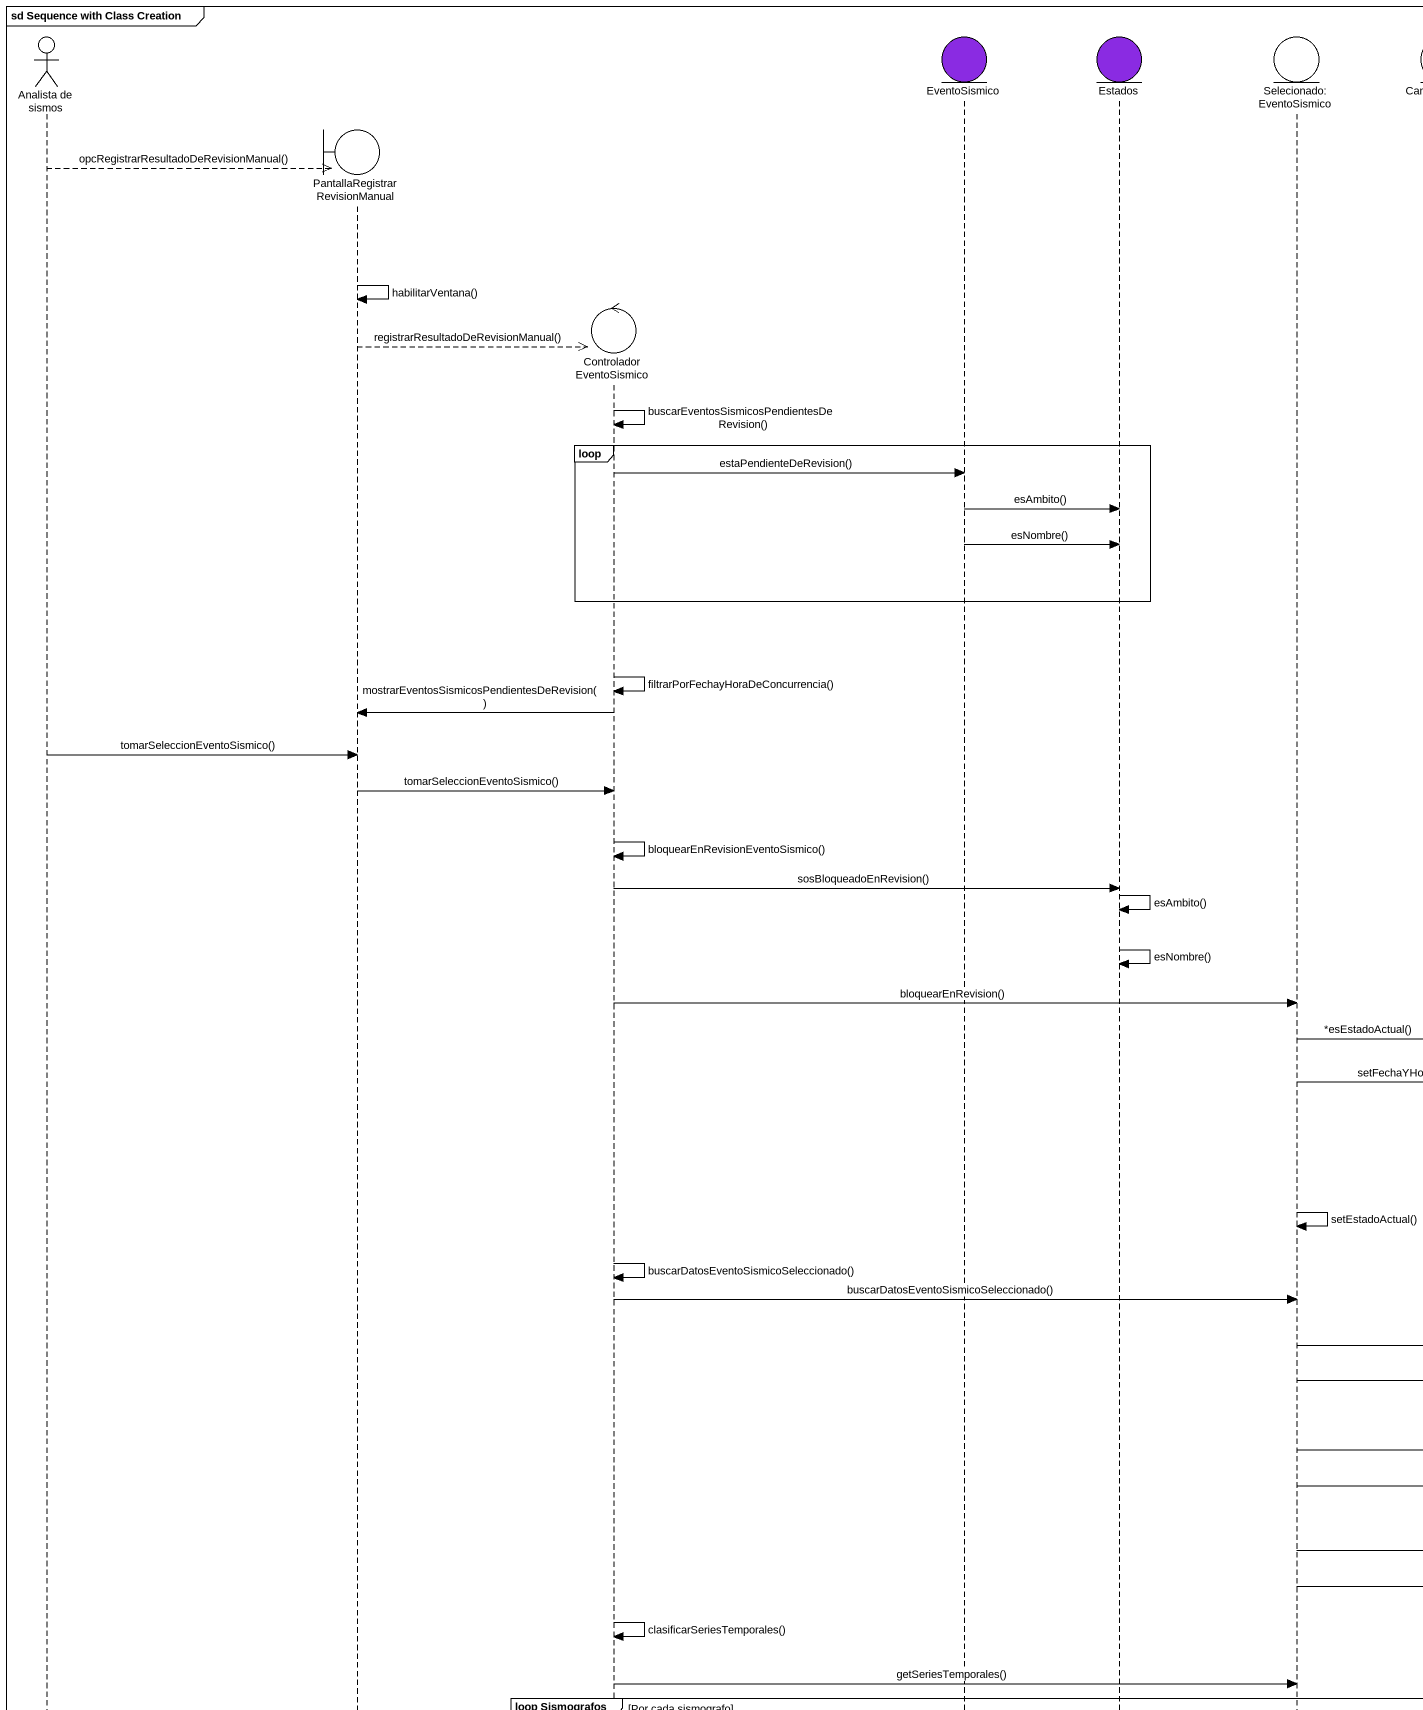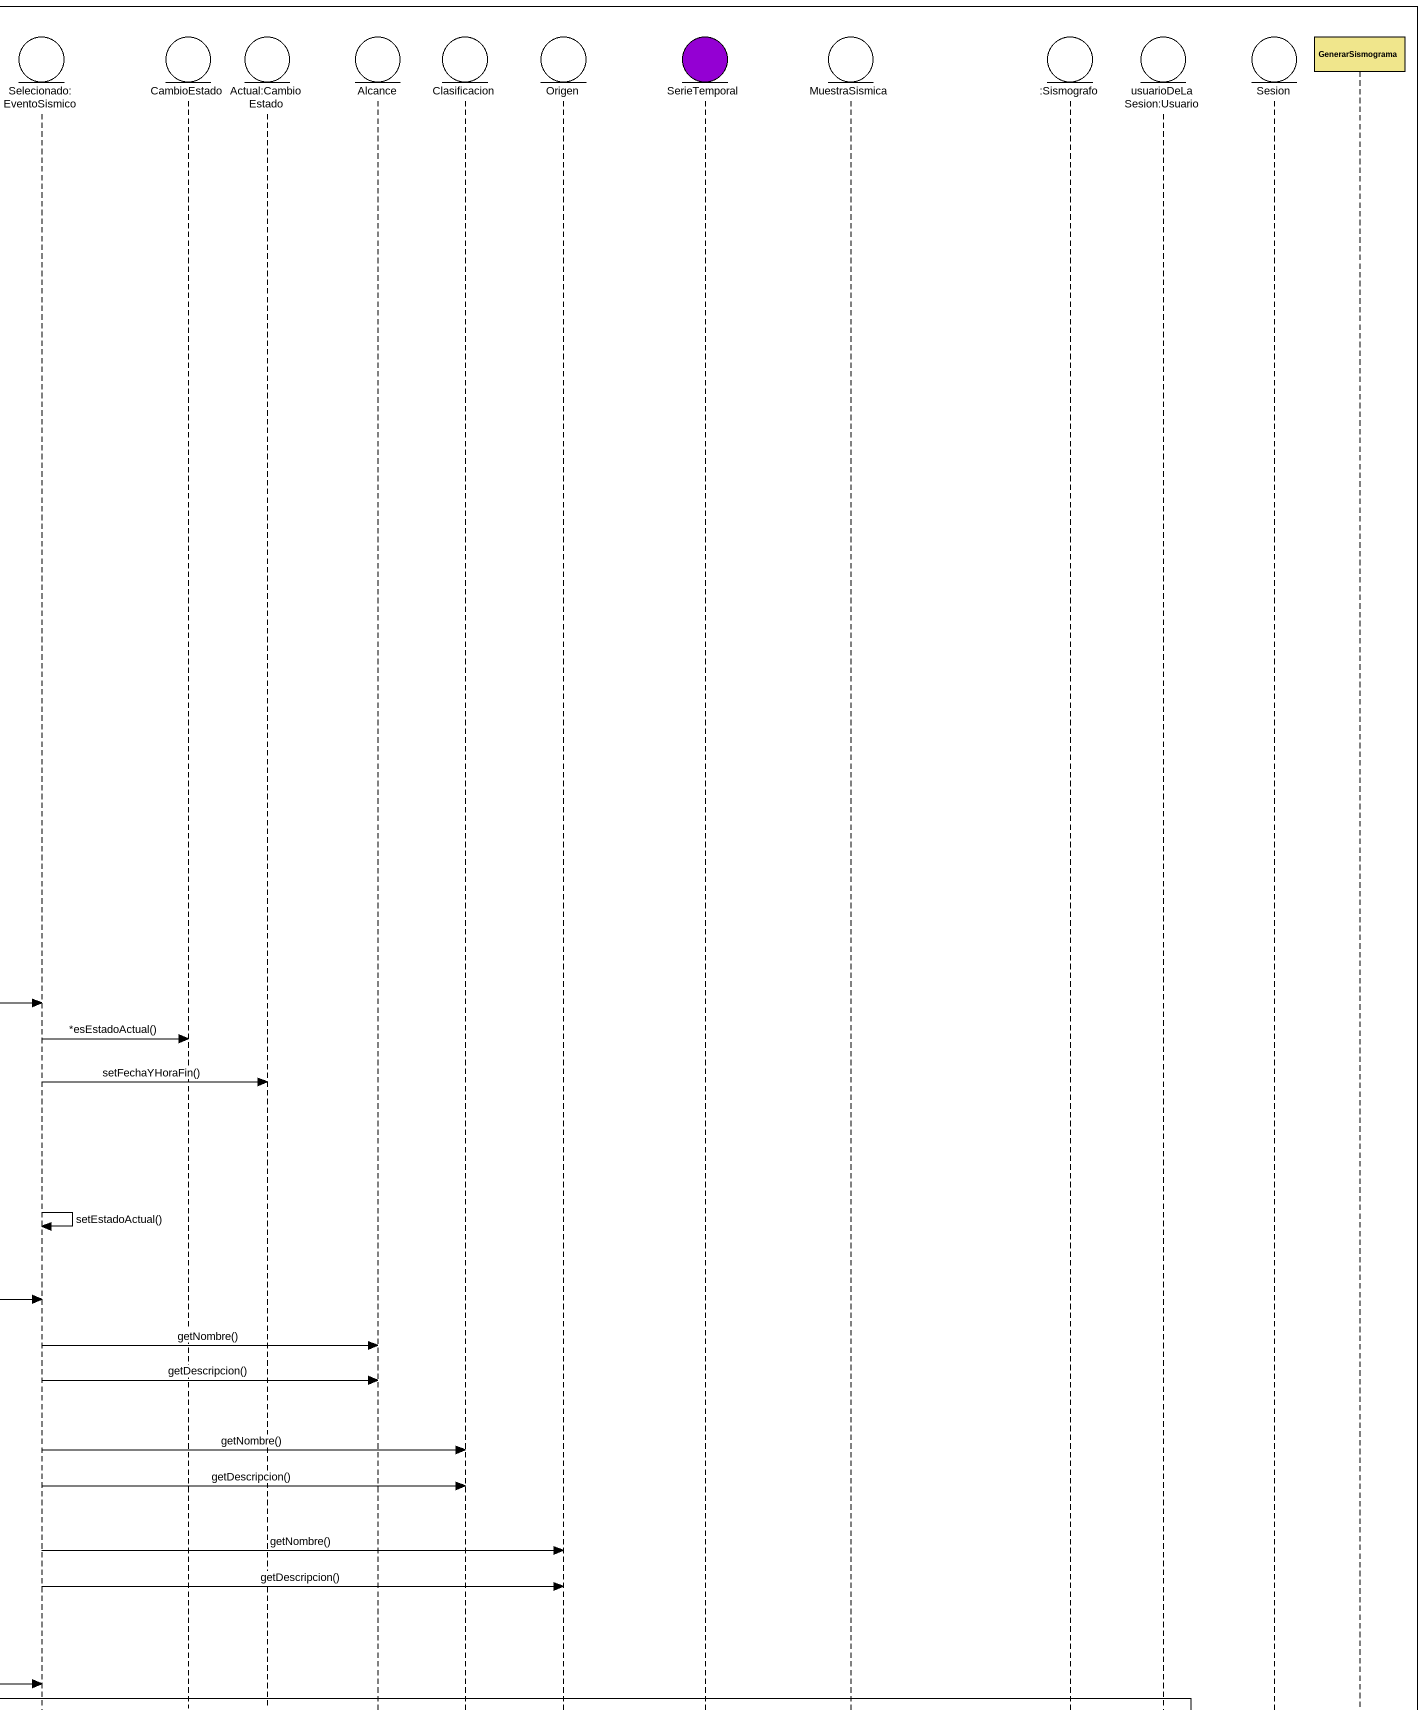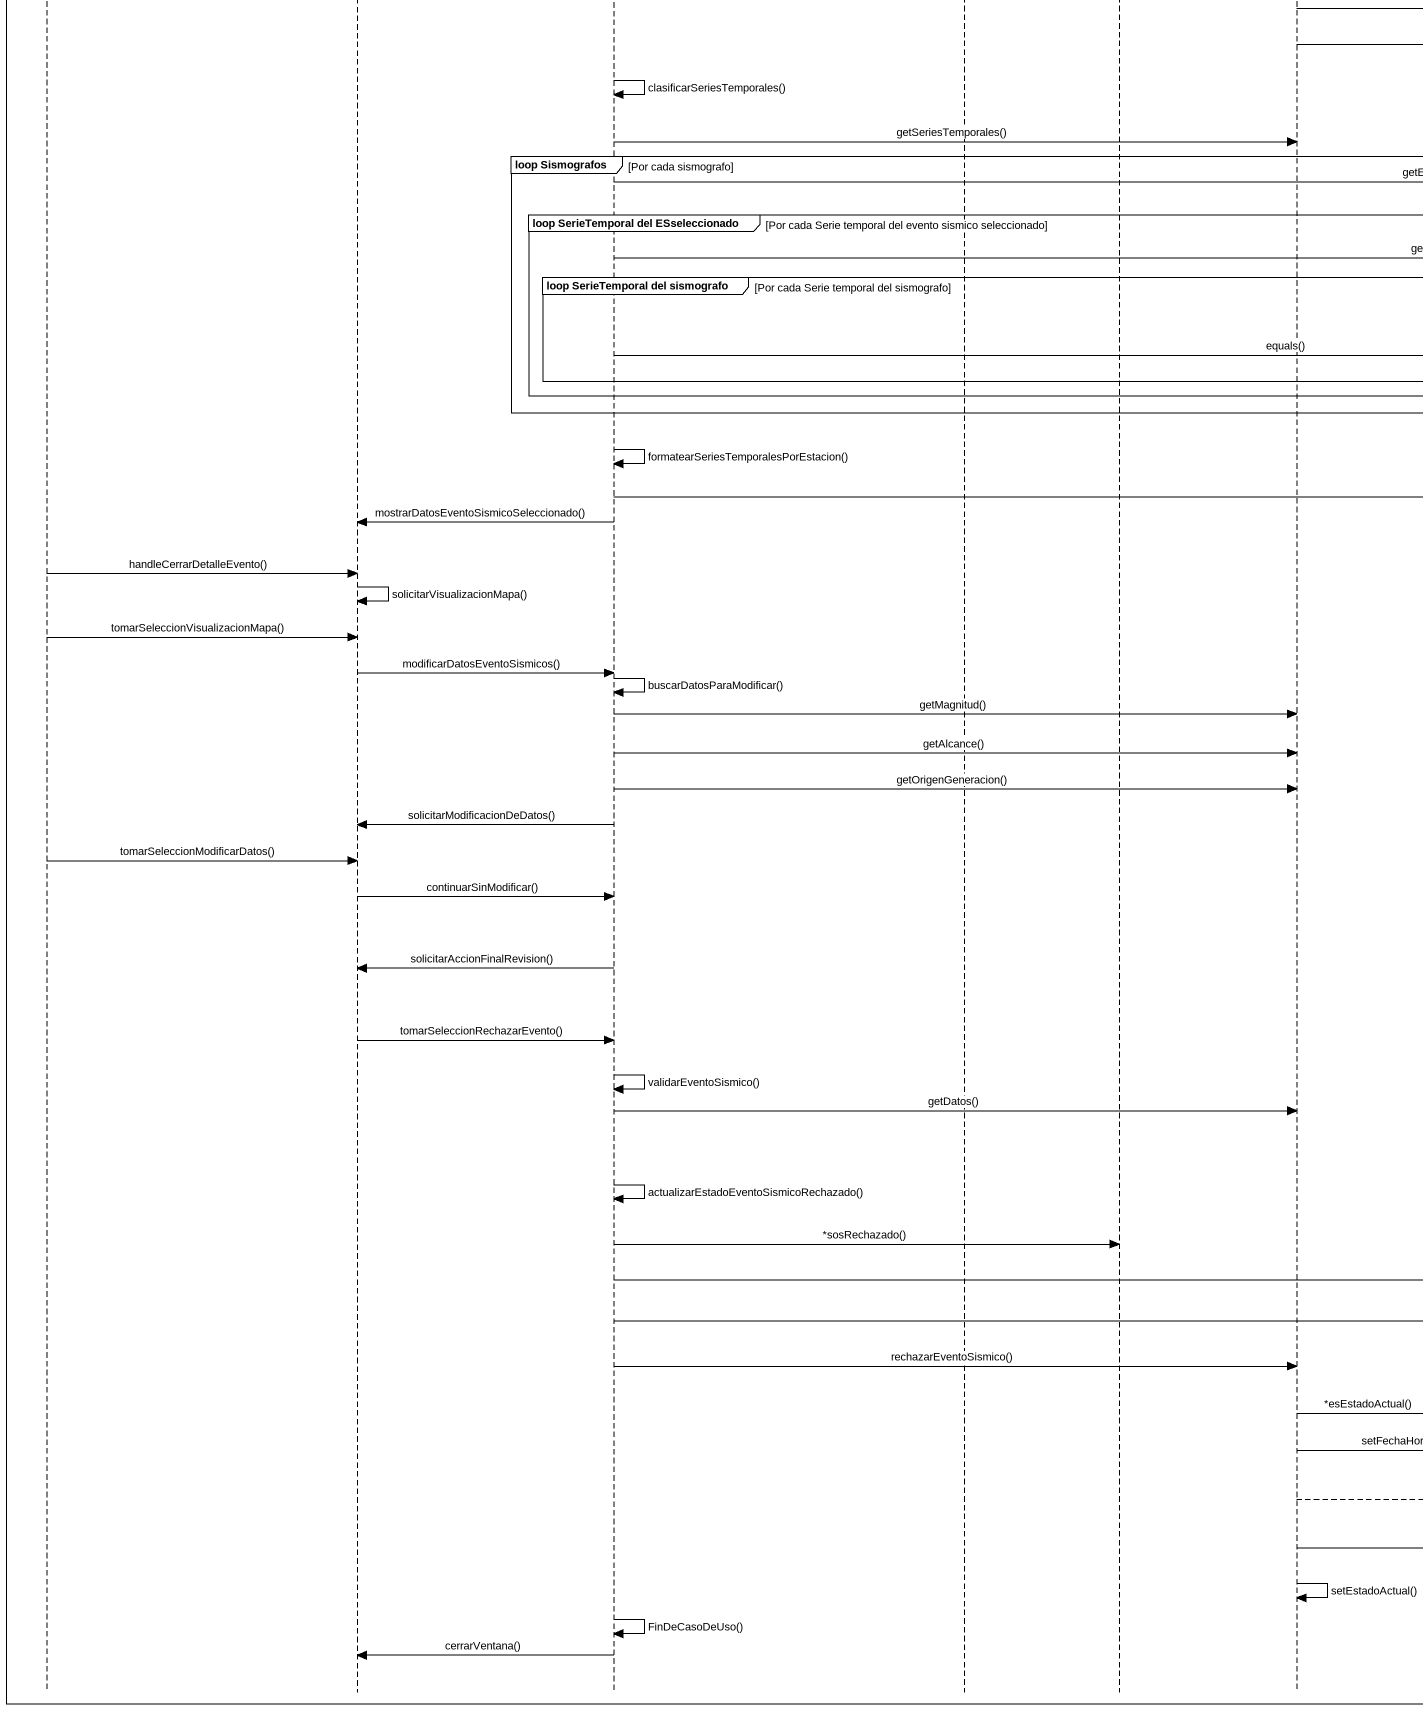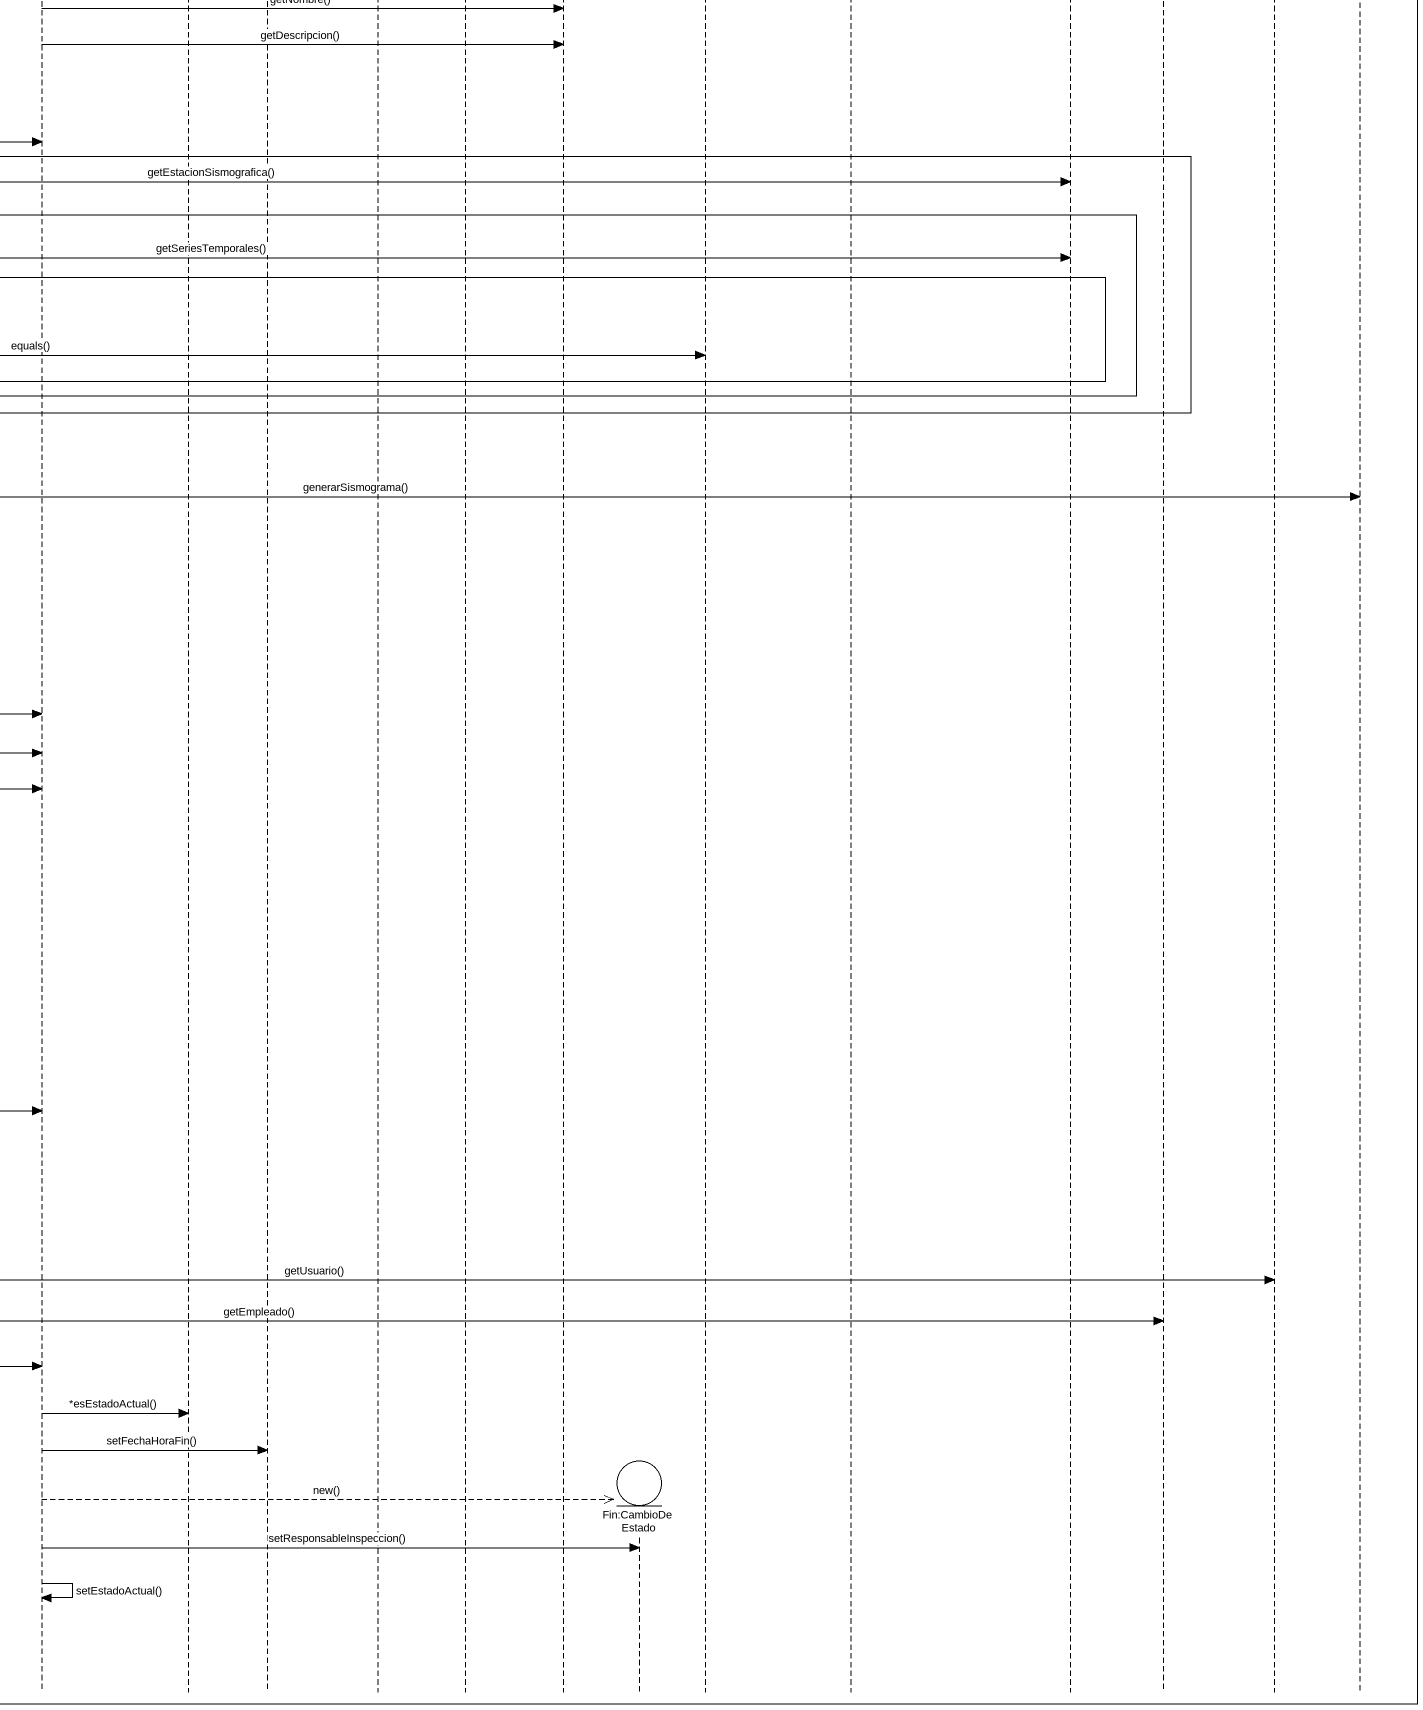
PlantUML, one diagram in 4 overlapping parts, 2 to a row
@startuml
mainframe sd Sequence with Class Creation
hide footbox
actor "Analista de sismos" as Analista_de_sismos
boundary "PantallaRegistrarRevisionManual" as PantallaRegistrarRevisionMan
control ControladorEventoSismico
entity EventoSismico #8A2BE2
entity Estados #8A2BE2
entity "Selecionado:EventoSismico" as Selecionado_EventoSismico
entity CambioEstado
entity "Actual:CambioEstado" as Actual_CambioEstado
entity Alcance
entity Clasificacion
entity Origen
entity "Fin:CambioDeEstado" as Fin_CambioDeEstado
entity SerieTemporal #9400D3
entity MuestraSismica
entity ":Sismografo" as Sismografo
entity "usuarioDeLaSesion:Usuario" as usuarioDeLaSesion_Usuario
entity Sesion
participant GenerarSismograma #F0E68C

Analista_de_sismos -->> PantallaRegistrarRevisionMan ** : opcRegistrarResultadoDeRevisionManual()
PantallaRegistrarRevisionMan -> PantallaRegistrarRevisionMan : habilitarVentana()
PantallaRegistrarRevisionMan -->> ControladorEventoSismico ** : registrarResultadoDeRevisionManual()
ControladorEventoSismico -> ControladorEventoSismico : buscarEventosSismicosPendientesDeRevision()
loop
  ControladorEventoSismico -> EventoSismico : estaPendienteDeRevision()
  EventoSismico -> Estados : esAmbito()
  EventoSismico -> Estados : esNombre()
end
ControladorEventoSismico -> ControladorEventoSismico : filtrarPorFechayHoraDeConcurrencia()
ControladorEventoSismico -> PantallaRegistrarRevisionMan : mostrarEventosSismicosPendientesDeRevision()
Analista_de_sismos -> PantallaRegistrarRevisionMan : tomarSeleccionEventoSismico()
PantallaRegistrarRevisionMan -> ControladorEventoSismico : tomarSeleccionEventoSismico()
ControladorEventoSismico -> ControladorEventoSismico : bloquearEnRevisionEventoSismico()
ControladorEventoSismico -> Estados : sosBloqueadoEnRevision()
Estados -> Estados : esAmbito()
Estados -> Estados : esNombre()
ControladorEventoSismico -> Selecionado_EventoSismico : bloquearEnRevision()
Selecionado_EventoSismico -> CambioEstado : *esEstadoActual()
Selecionado_EventoSismico -> Actual_CambioEstado : setFechaYHoraFin()
Selecionado_EventoSismico -> Selecionado_EventoSismico : setEstadoActual()
ControladorEventoSismico -> ControladorEventoSismico : buscarDatosEventoSismicoSeleccionado()
ControladorEventoSismico -> Selecionado_EventoSismico : buscarDatosEventoSismicoSeleccionado()
Selecionado_EventoSismico -> Alcance : getNombre()
Selecionado_EventoSismico -> Alcance : getDescripcion()
Selecionado_EventoSismico -> Clasificacion : getNombre()
Selecionado_EventoSismico -> Clasificacion : getDescripcion()
Selecionado_EventoSismico -> Origen : getNombre()
Selecionado_EventoSismico -> Origen : getDescripcion()
ControladorEventoSismico -> ControladorEventoSismico : clasificarSeriesTemporales()
ControladorEventoSismico -> Selecionado_EventoSismico : getSeriesTemporales()
group loop Sismografos [Por cada sismografo]
  ControladorEventoSismico -> Sismografo : getEstacionSismografica()
  group loop SerieTemporal del ESseleccionado [Por cada Serie temporal del evento sismico seleccionado]
    ControladorEventoSismico -> Sismografo : getSeriesTemporales()
    group loop SerieTemporal del sismografo [Por cada Serie temporal del sismografo]
      ControladorEventoSismico -> SerieTemporal : equals()
    end
  end
end
ControladorEventoSismico -> ControladorEventoSismico : formatearSeriesTemporalesPorEstacion()
ControladorEventoSismico -> GenerarSismograma : generarSismograma()
ControladorEventoSismico -> PantallaRegistrarRevisionMan : mostrarDatosEventoSismicoSeleccionado()
Analista_de_sismos -> PantallaRegistrarRevisionMan : handleCerrarDetalleEvento()
PantallaRegistrarRevisionMan -> PantallaRegistrarRevisionMan : solicitarVisualizacionMapa()
Analista_de_sismos -> PantallaRegistrarRevisionMan : tomarSeleccionVisualizacionMapa()
PantallaRegistrarRevisionMan -> ControladorEventoSismico : modificarDatosEventoSismicos()
ControladorEventoSismico -> ControladorEventoSismico : buscarDatosParaModificar()
ControladorEventoSismico -> Selecionado_EventoSismico : getMagnitud()
ControladorEventoSismico -> Selecionado_EventoSismico : getAlcance()
ControladorEventoSismico -> Selecionado_EventoSismico : getOrigenGeneracion()
ControladorEventoSismico -> PantallaRegistrarRevisionMan : solicitarModificacionDeDatos()
Analista_de_sismos -> PantallaRegistrarRevisionMan : tomarSeleccionModificarDatos()
PantallaRegistrarRevisionMan -> ControladorEventoSismico : continuarSinModificar()
ControladorEventoSismico -> PantallaRegistrarRevisionMan : solicitarAccionFinalRevision()
PantallaRegistrarRevisionMan -> ControladorEventoSismico : tomarSeleccionRechazarEvento()
ControladorEventoSismico -> ControladorEventoSismico : validarEventoSismico()
ControladorEventoSismico -> Selecionado_EventoSismico : getDatos()
ControladorEventoSismico -> ControladorEventoSismico : actualizarEstadoEventoSismicoRechazado()
ControladorEventoSismico -> Estados : *sosRechazado()
ControladorEventoSismico -> Sesion : getUsuario()
ControladorEventoSismico -> usuarioDeLaSesion_Usuario : getEmpleado()
ControladorEventoSismico -> Selecionado_EventoSismico : rechazarEventoSismico()
Selecionado_EventoSismico -> CambioEstado : *esEstadoActual()
Selecionado_EventoSismico -> Actual_CambioEstado : setFechaHoraFin()
Selecionado_EventoSismico -->> Fin_CambioDeEstado ** : new()
Selecionado_EventoSismico -> Fin_CambioDeEstado : setResponsableInspeccion()
Selecionado_EventoSismico -> Selecionado_EventoSismico : setEstadoActual()
ControladorEventoSismico -> ControladorEventoSismico : FinDeCasoDeUso()
ControladorEventoSismico -> PantallaRegistrarRevisionMan : cerrarVentana()
@enduml
